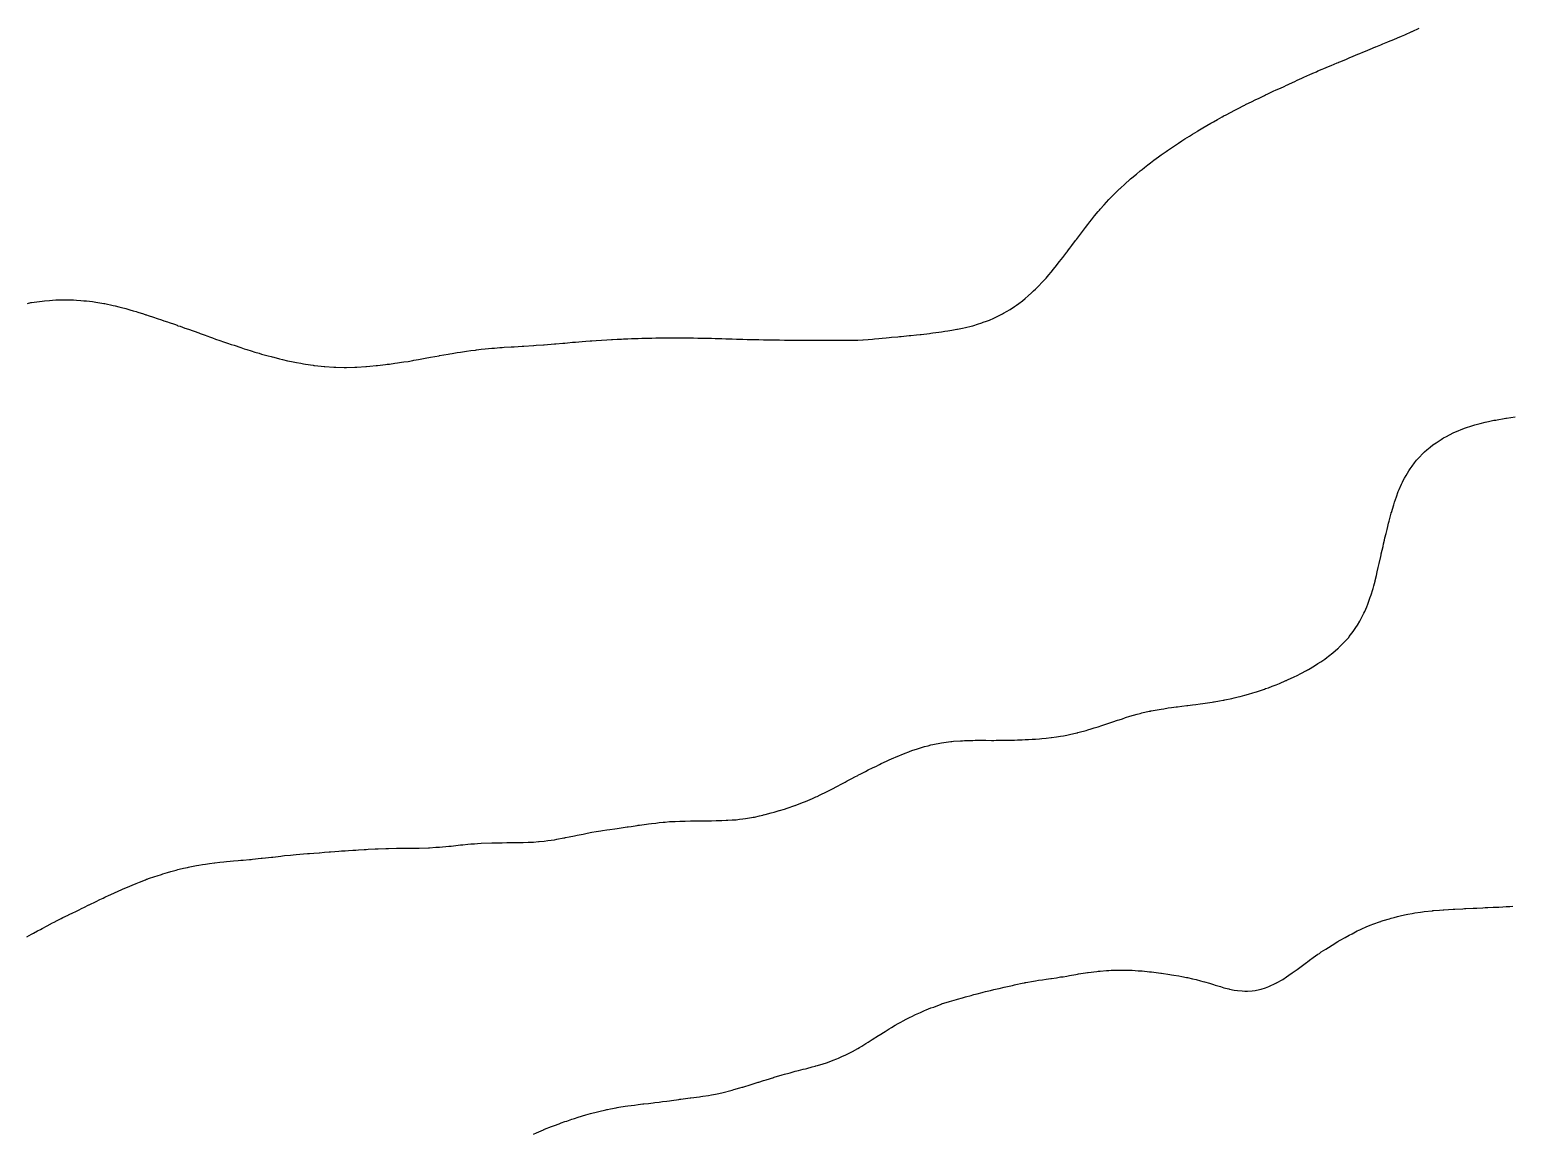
# Model space of a CAD drawing. Extents: x -717077 to -715000, y -984627 to -984000.
# Drawn here: x -716268.7 to -716126.9, y -984497.8 to -984392.3 of the extents above; entities that cross this region are included whole.
import ezdxf

# ---------------------------------------------------------------- set-up
doc = ezdxf.new("R2010")
doc.units = 0
doc.layers.add('buffer_B1_0_1_clip', color=7, linetype='Continuous')

msp = doc.modelspace()

# ---------------------------------------------------------------- linework, layer by layer
at = {"layer": 'buffer_B1_0_1_clip'}
for points in [[(-716268.9, -984418.5), (-716268.56, -984418.43), (-716268.5, -984418.42), (-716267.5, -984418.28), (-716267.25, -984418.25), (-716266.79, -984418.21), (-716266.5, -984418.18), (-716266.17, -984418.17), (-716265.84, -984418.16), (-716265.5, -984418.15), (-716265.15, -984418.16), (-716264.84, -984418.16), (-716264.5, -984418.17), (-716264.19, -984418.19), (-716263.78, -984418.22), (-716263.5, -984418.24), (-716263.26, -984418.26), (-716262.67, -984418.33), (-716262.5, -984418.35), (-716262.37, -984418.37), (-716261.59, -984418.5), (-716261.51, -984418.51), (-716261.5, -984418.52), (-716261.48, -984418.52), (-716260.69, -984418.7), (-716260.5, -984418.74), (-716260.17, -984418.83), (-716259.89, -984418.9), (-716259.5, -984419), (-716259.11, -984419.11), (-716258.79, -984419.21), (-716258.5, -984419.29), (-716258.34, -984419.34), (-716257.81, -984419.5), (-716257.57, -984419.58), (-716257.5, -984419.6), (-716257.34, -984419.66), (-716256.83, -984419.83), (-716256.5, -984419.94), (-716256.08, -984420.08), (-716255.84, -984420.16), (-716255.5, -984420.27), (-716255.33, -984420.33), (-716254.83, -984420.5), (-716254.59, -984420.59), (-716254.5, -984420.63), (-716254.3, -984420.69), (-716253.85, -984420.86), (-716253.5, -984420.98), (-716252.5, -984421.33), (-716252.37, -984421.38), (-716252.01, -984421.5), (-716251.64, -984421.64), (-716251.5, -984421.69), (-716251.2, -984421.8), (-716250.9, -984421.91), (-716250.5, -984422.05), (-716250.16, -984422.16), (-716249.67, -984422.33), (-716249.5, -984422.39), (-716249.41, -984422.42), (-716249.14, -984422.5), (-716248.5, -984422.72), (-716248.17, -984422.83), (-716247.91, -984422.91), (-716247.5, -984423.04), (-716247.14, -984423.15), (-716246.73, -984423.27), (-716246.5, -984423.34), (-716245.89, -984423.5), (-716245.59, -984423.59), (-716245.5, -984423.62), (-716245.34, -984423.65), (-716244.79, -984423.79), (-716244.5, -984423.87), (-716244.02, -984423.98), (-716243.98, -984423.99), (-716243.5, -984424.1), (-716243.16, -984424.16), (-716242.76, -984424.23), (-716242.5, -984424.29), (-716242.31, -984424.31), (-716241.58, -984424.42), (-716241.5, -984424.43), (-716241.44, -984424.44), (-716240.8, -984424.5), (-716240.53, -984424.53), (-716240.5, -984424.53), (-716240.46, -984424.54), (-716239.59, -984424.59), (-716239.5, -984424.6), (-716239.4, -984424.6), (-716238.62, -984424.62), (-716238.5, -984424.62), (-716238.38, -984424.62), (-716237.6, -984424.6), (-716237.5, -984424.6), (-716237.41, -984424.59), (-716236.54, -984424.54), (-716236.5, -984424.54), (-716236.47, -984424.53), (-716236.15, -984424.5), (-716235.55, -984424.45), (-716235.5, -984424.44), (-716235.43, -984424.43), (-716234.66, -984424.34), (-716234.5, -984424.32), (-716234.29, -984424.3), (-716233.77, -984424.23), (-716233.5, -984424.19), (-716233.13, -984424.13), (-716232.9, -984424.1), (-716232.5, -984424.04), (-716232.04, -984423.96), (-716231.94, -984423.94), (-716231.5, -984423.86), (-716231.19, -984423.81), (-716230.72, -984423.72), (-716230.5, -984423.68), (-716230.35, -984423.65), (-716229.54, -984423.5), (-716229.5, -984423.49), (-716229.5, -984423.49), (-716229.49, -984423.49), (-716228.65, -984423.35), (-716228.5, -984423.32), (-716228.29, -984423.29), (-716227.79, -984423.21), (-716227.5, -984423.16), (-716227.1, -984423.1), (-716226.92, -984423.07), (-716226.5, -984423.01), (-716226.04, -984422.96), (-716225.94, -984422.94), (-716225.5, -984422.89), (-716225.14, -984422.86), (-716224.82, -984422.82), (-716224.5, -984422.79), (-716224.23, -984422.77), (-716223.73, -984422.73), (-716223.5, -984422.71), (-716223.3, -984422.7), (-716222.65, -984422.66), (-716222.5, -984422.65), (-716222.36, -984422.64), (-716221.59, -984422.59), (-716221.5, -984422.59), (-716221.42, -984422.58), (-716220.52, -984422.52), (-716220.5, -984422.52), (-716220.48, -984422.52), (-716220.26, -984422.5), (-716219.54, -984422.45), (-716219.5, -984422.45), (-716218.5, -984422.38), (-716218.37, -984422.37), (-716217.69, -984422.31), (-716217.5, -984422.3), (-716217.27, -984422.27), (-716216.77, -984422.22), (-716216.5, -984422.2), (-716216.17, -984422.17), (-716215.85, -984422.14), (-716215.5, -984422.12), (-716215.08, -984422.08), (-716214.93, -984422.07), (-716214.5, -984422.04), (-716214, -984422.01), (-716213.99, -984422.01), (-716213.5, -984421.98), (-716213.04, -984421.95), (-716212.95, -984421.95), (-716212.5, -984421.93), (-716212.09, -984421.91), (-716211.9, -984421.9), (-716211.5, -984421.88), (-716211.13, -984421.87), (-716210.86, -984421.86), (-716210.5, -984421.85), (-716210.16, -984421.84), (-716209.82, -984421.83), (-716209.5, -984421.82), (-716209.19, -984421.81), (-716208.8, -984421.8), (-716208.5, -984421.8), (-716208.21, -984421.79), (-716207.79, -984421.79), (-716207.5, -984421.78), (-716207.22, -984421.78), (-716206.78, -984421.78), (-716206.5, -984421.78), (-716206.21, -984421.78), (-716205.79, -984421.79), (-716205.5, -984421.79), (-716205.2, -984421.8), (-716204.8, -984421.81), (-716204.5, -984421.81), (-716204.18, -984421.82), (-716203.83, -984421.83), (-716203.5, -984421.84), (-716203.15, -984421.85), (-716202.86, -984421.86), (-716202.5, -984421.87), (-716202.12, -984421.88), (-716201.88, -984421.89), (-716201.5, -984421.89), (-716201.09, -984421.91), (-716200.91, -984421.91), (-716200.5, -984421.92), (-716200.06, -984421.94), (-716199.94, -984421.94), (-716199.5, -984421.95), (-716199.04, -984421.96), (-716198.96, -984421.96), (-716198.5, -984421.97), (-716198.02, -984421.98), (-716197.98, -984421.98), (-716197.5, -984421.99), (-716197, -984421.99), (-716196.99, -984421.99), (-716196.5, -984422), (-716195.96, -984422), (-716195, -984422), (-716195, -984422), (-716194.5, -984422), (-716194.01, -984422.01), (-716193.99, -984422.01), (-716193.5, -984422.01), (-716193.01, -984422.02), (-716192.98, -984422.02), (-716192.5, -984422.02), (-716191.5, -984422.03), (-716191.02, -984422.02), (-716190.97, -984422.02), (-716190.5, -984422.02), (-716190.01, -984422.01), (-716189.99, -984422.01), (-716189.5, -984422), (-716189.03, -984421.97), (-716188.97, -984421.97), (-716188.5, -984421.94), (-716188.09, -984421.91), (-716187.89, -984421.9), (-716187.5, -984421.87), (-716187.17, -984421.83), (-716186.8, -984421.8), (-716186.5, -984421.77), (-716186.26, -984421.74), (-716185.68, -984421.69), (-716185.5, -984421.67), (-716185.35, -984421.65), (-716184.57, -984421.57), (-716184.5, -984421.56), (-716184.44, -984421.56), (-716183.87, -984421.5), (-716183.53, -984421.47), (-716183.5, -984421.46), (-716183.45, -984421.46), (-716182.63, -984421.37), (-716182.5, -984421.35), (-716182.32, -984421.33), (-716181.75, -984421.25), (-716181.5, -984421.22), (-716181.16, -984421.16), (-716180.88, -984421.12), (-716180.5, -984421.06), (-716180.03, -984420.97), (-716179.95, -984420.96), (-716179.5, -984420.87), (-716179.2, -984420.8), (-716178.66, -984420.67), (-716178.5, -984420.63), (-716178.4, -984420.6), (-716178.06, -984420.5), (-716177.64, -984420.36), (-716177.5, -984420.31), (-716177.19, -984420.19), (-716176.91, -984420.09), (-716176.5, -984419.91), (-716176.22, -984419.78), (-716175.66, -984419.5), (-716175.55, -984419.45), (-716175.5, -984419.41), (-716175.27, -984419.28), (-716174.93, -984419.07), (-716174.5, -984418.79), (-716174.33, -984418.67), (-716174.1, -984418.5), (-716173.75, -984418.24), (-716173.5, -984418.03), (-716173.21, -984417.79), (-716172.9, -984417.5), (-716172.69, -984417.31), (-716172.5, -984417.13), (-716172.18, -984416.81), (-716171.89, -984416.5), (-716171.7, -984416.3), (-716171.5, -984416.08), (-716171.23, -984415.77), (-716171.01, -984415.5), (-716170.77, -984415.23), (-716170.5, -984414.89), (-716170.33, -984414.67), (-716170.2, -984414.5), (-716169.89, -984414.11), (-716169.5, -984413.6), (-716169.46, -984413.54), (-716169.43, -984413.5), (-716169.21, -984413.21), (-716169.03, -984412.97), (-716168.68, -984412.5), (-716168.6, -984412.4), (-716168.5, -984412.27), (-716167.92, -984411.5), (-716167.74, -984411.26), (-716167.5, -984410.95), (-716167.3, -984410.7), (-716167.15, -984410.5), (-716166.86, -984410.14), (-716166.5, -984409.72), (-716166.4, -984409.6), (-716166.31, -984409.5), (-716165.93, -984409.07), (-716165.5, -984408.58), (-716165.46, -984408.54), (-716165.42, -984408.5), (-716164.96, -984408.04), (-716164.5, -984407.57), (-716164.46, -984407.54), (-716164.42, -984407.5), (-716163.94, -984407.06), (-716163.5, -984406.66), (-716163.41, -984406.59), (-716163.3, -984406.5), (-716162.86, -984406.14), (-716162.5, -984405.83), (-716162.31, -984405.69), (-716162.07, -984405.5), (-716161.75, -984405.25), (-716161.5, -984405.05), (-716161.18, -984404.82), (-716160.76, -984404.5), (-716160.61, -984404.39), (-716160.5, -984404.31), (-716160.02, -984403.98), (-716159.87, -984403.88), (-716159.5, -984403.62), (-716159.32, -984403.5), (-716158.82, -984403.17), (-716158.5, -984402.96), (-716158.22, -984402.78), (-716157.77, -984402.5), (-716157.6, -984402.39), (-716157.5, -984402.33), (-716157.05, -984402.05), (-716156.98, -984402.01), (-716156.5, -984401.72), (-716156.13, -984401.5), (-716155.73, -984401.27), (-716155.5, -984401.13), (-716155.09, -984400.91), (-716154.67, -984400.67), (-716154.5, -984400.58), (-716154.45, -984400.55), (-716154.35, -984400.5), (-716153.79, -984400.21), (-716153.5, -984400.06), (-716153.13, -984399.87), (-716152.58, -984399.59), (-716152.5, -984399.54), (-716152.47, -984399.53), (-716152.41, -984399.5), (-716151.8, -984399.2), (-716151.5, -984399.05), (-716151.13, -984398.87), (-716150.62, -984398.62), (-716150.5, -984398.56), (-716150.45, -984398.54), (-716150.36, -984398.5), (-716149.77, -984398.22), (-716149.5, -984398.09), (-716149.09, -984397.91), (-716148.74, -984397.75), (-716148.5, -984397.63), (-716148.41, -984397.59), (-716148.21, -984397.5), (-716147.72, -984397.28), (-716147.5, -984397.17), (-716147.03, -984396.96), (-716146.9, -984396.9), (-716146.5, -984396.72), (-716146.34, -984396.65), (-716146, -984396.5), (-716145.65, -984396.35), (-716145.5, -984396.28), (-716145.11, -984396.12), (-716144.95, -984396.05), (-716144.5, -984395.85), (-716144.25, -984395.75), (-716143.65, -984395.5), (-716143.54, -984395.46), (-716143.5, -984395.44), (-716143.39, -984395.39), (-716142.83, -984395.17), (-716142.5, -984395.03), (-716142.13, -984394.87), (-716141.67, -984394.67), (-716141.5, -984394.6), (-716141.43, -984394.57), (-716141.26, -984394.5), (-716140.72, -984394.28), (-716140.5, -984394.18), (-716140.01, -984393.98), (-716139.96, -984393.96), (-716139.5, -984393.77), (-716139.3, -984393.7), (-716138.83, -984393.5), (-716138.6, -984393.4), (-716138.5, -984393.36), (-716138.25, -984393.26), (-716137.89, -984393.11), (-716137.5, -984392.94), (-716137.19, -984392.81), (-716136.51, -984392.5), (-716136.5, -984392.5), (-716136.5, -984392.49), (-716136.48, -984392.49), (-716135.82, -984392.18)], [(-716268.94, -984479.06), (-716268.5, -984478.81), (-716268.3, -984478.7), (-716267.93, -984478.5), (-716267.65, -984478.35), (-716267.5, -984478.26), (-716267, -984478), (-716267, -984478), (-716266.5, -984477.73), (-716266.34, -984477.66), (-716266.05, -984477.5), (-716265.68, -984477.32), (-716265.5, -984477.22), (-716265.01, -984476.99), (-716264.96, -984476.96), (-716264.5, -984476.74), (-716264.34, -984476.66), (-716264.02, -984476.5), (-716263.67, -984476.33), (-716263.5, -984476.25), (-716263.01, -984476.01), (-716262.99, -984476.01), (-716262.32, -984475.68), (-716261.97, -984475.5), (-716261.65, -984475.35), (-716261.5, -984475.28), (-716261.09, -984475.09), (-716260.97, -984475.03), (-716260.5, -984474.82), (-716260.28, -984474.72), (-716259.79, -984474.5), (-716259.58, -984474.42), (-716259.5, -984474.38), (-716258.5, -984473.96), (-716258.17, -984473.83), (-716257.6, -984473.61), (-716257.5, -984473.56), (-716257.45, -984473.55), (-716257.33, -984473.5), (-716256.71, -984473.29), (-716256.5, -984473.22), (-716256.09, -984473.09), (-716255.95, -984473.05), (-716255.5, -984472.91), (-716255.18, -984472.82), (-716254.67, -984472.68), (-716254.5, -984472.63), (-716254.4, -984472.6), (-716253.97, -984472.5), (-716253.58, -984472.42), (-716253.5, -984472.4), (-716253.37, -984472.37), (-716252.74, -984472.25), (-716252.5, -984472.21), (-716252.15, -984472.16), (-716251.88, -984472.11), (-716251.5, -984472.06), (-716251.01, -984471.99), (-716250.99, -984471.99), (-716250.5, -984471.93), (-716250.11, -984471.89), (-716249.86, -984471.87), (-716249.5, -984471.83), (-716249.2, -984471.8), (-716248.76, -984471.77), (-716248.5, -984471.74), (-716248.28, -984471.72), (-716247.67, -984471.67), (-716247.5, -984471.66), (-716247.36, -984471.64), (-716246.55, -984471.55), (-716246.5, -984471.55), (-716246.46, -984471.54), (-716246.12, -984471.5), (-716245.56, -984471.44), (-716245.5, -984471.43), (-716245.42, -984471.43), (-716244.66, -984471.34), (-716244.5, -984471.32), (-716244.3, -984471.3), (-716243.75, -984471.25), (-716243.5, -984471.22), (-716243.19, -984471.19), (-716242.84, -984471.16), (-716242.5, -984471.13), (-716242.1, -984471.1), (-716241.91, -984471.09), (-716241.5, -984471.05), (-716241.01, -984471.02), (-716240.98, -984471.02), (-716240.5, -984470.98), (-716240.05, -984470.94), (-716239.93, -984470.93), (-716239.5, -984470.9), (-716239.12, -984470.88), (-716238.85, -984470.85), (-716238.5, -984470.83), (-716238.19, -984470.81), (-716237.77, -984470.78), (-716237.5, -984470.76), (-716237.25, -984470.74), (-716236.71, -984470.71), (-716236.5, -984470.7), (-716236.31, -984470.69), (-716235.66, -984470.66), (-716235.5, -984470.65), (-716235.35, -984470.65), (-716234.62, -984470.63), (-716234.5, -984470.62), (-716234.38, -984470.62), (-716233.6, -984470.6), (-716233.5, -984470.6), (-716233.4, -984470.6), (-716232.59, -984470.59), (-716232.5, -984470.59), (-716232.41, -984470.59), (-716231.57, -984470.57), (-716231.5, -984470.57), (-716231.43, -984470.57), (-716230.54, -984470.54), (-716230.5, -984470.54), (-716230.46, -984470.54), (-716229.85, -984470.5), (-716229.52, -984470.48), (-716229.5, -984470.48), (-716229.48, -984470.48), (-716228.6, -984470.4), (-716228.5, -984470.39), (-716228.37, -984470.38), (-716227.7, -984470.3), (-716227.5, -984470.28), (-716227.26, -984470.26), (-716226.79, -984470.21), (-716226.5, -984470.18), (-716226.16, -984470.16), (-716225.86, -984470.14), (-716225.5, -984470.11), (-716224.5, -984470.07), (-716224.06, -984470.07), (-716223.94, -984470.06), (-716223.5, -984470.06), (-716223.05, -984470.05), (-716222.95, -984470.05), (-716222.5, -984470.05), (-716222.04, -984470.04), (-716221.96, -984470.04), (-716221.5, -984470.03), (-716221.01, -984470.02), (-716220.98, -984470.02), (-716220.5, -984470), (-716220.04, -984469.96), (-716219.95, -984469.95), (-716219.5, -984469.91), (-716219.13, -984469.86), (-716218.82, -984469.82), (-716218.5, -984469.78), (-716218.27, -984469.73), (-716217.6, -984469.61), (-716217.5, -984469.59), (-716217.43, -984469.57), (-716217.09, -984469.5), (-716216.6, -984469.4), (-716216.34, -984469.35), (-716215.77, -984469.23), (-716215.5, -984469.17), (-716215.1, -984469.1), (-716214.93, -984469.07), (-716214.5, -984469), (-716214.07, -984468.93), (-716213.9, -984468.9), (-716213.5, -984468.84), (-716213.2, -984468.8), (-716212.73, -984468.73), (-716212.5, -984468.7), (-716212.32, -984468.67), (-716211.56, -984468.56), (-716211.5, -984468.55), (-716211.45, -984468.55), (-716211.17, -984468.5), (-716210.58, -984468.42), (-716210.5, -984468.4), (-716210.38, -984468.39), (-716209.71, -984468.29), (-716209.5, -984468.26), (-716209.22, -984468.23), (-716208.82, -984468.18), (-716208.5, -984468.14), (-716208.1, -984468.11), (-716207.91, -984468.09), (-716207.5, -984468.05), (-716207.03, -984468.03), (-716206.97, -984468.03), (-716206.5, -984468), (-716206.01, -984467.99), (-716205.99, -984467.99), (-716205.5, -984467.98), (-716205.02, -984467.98), (-716204.97, -984467.98), (-716204.5, -984467.97), (-716204.03, -984467.97), (-716203.96, -984467.97), (-716203.5, -984467.96), (-716203.05, -984467.95), (-716202.95, -984467.95), (-716202.5, -984467.94), (-716202.08, -984467.92), (-716201.91, -984467.91), (-716201.5, -984467.89), (-716201.14, -984467.86), (-716200.82, -984467.82), (-716200.5, -984467.79), (-716200.25, -984467.75), (-716199.65, -984467.65), (-716199.5, -984467.63), (-716199.39, -984467.61), (-716198.91, -984467.5), (-716198.57, -984467.42), (-716198.5, -984467.41), (-716198.37, -984467.37), (-716197.78, -984467.22), (-716197.5, -984467.14), (-716197, -984466.99), (-716196.98, -984466.99), (-716196.5, -984466.84), (-716196.24, -984466.76), (-716195.51, -984466.51), (-716195.5, -984466.51), (-716195.49, -984466.51), (-716195.47, -984466.5), (-716194.77, -984466.23), (-716194.5, -984466.12), (-716194.06, -984465.94), (-716193.83, -984465.84), (-716193.5, -984465.69), (-716193.37, -984465.63), (-716193.1, -984465.5), (-716192.5, -984465.21), (-716192.03, -984464.97), (-716191.9, -984464.91), (-716191.5, -984464.7), (-716191.37, -984464.63), (-716191.14, -984464.5), (-716190.72, -984464.28), (-716190.5, -984464.16), (-716190.07, -984463.93), (-716189.77, -984463.77), (-716189.5, -984463.63), (-716189.42, -984463.58), (-716189.26, -984463.5), (-716188.76, -984463.24), (-716188.5, -984463.11), (-716188.09, -984462.91), (-716187.72, -984462.73), (-716187.5, -984462.62), (-716187.42, -984462.58), (-716187.26, -984462.5), (-716186.74, -984462.26), (-716186.5, -984462.15), (-716186.05, -984461.95), (-716185.88, -984461.88), (-716185.5, -984461.72), (-716185.35, -984461.65), (-716184.97, -984461.5), (-716184.63, -984461.37), (-716184.5, -984461.32), (-716184.23, -984461.23), (-716183.89, -984461.11), (-716183.5, -984460.98), (-716183.12, -984460.88), (-716182.78, -984460.79), (-716182.5, -984460.71), (-716182.33, -984460.67), (-716181.5, -984460.5), (-716181.5, -984460.5), (-716181.5, -984460.5), (-716181.49, -984460.5), (-716180.61, -984460.39), (-716180.5, -984460.38), (-716180.36, -984460.37), (-716179.68, -984460.32), (-716179.5, -984460.31), (-716179.29, -984460.3), (-716178.71, -984460.28), (-716178.5, -984460.28), (-716178.27, -984460.27), (-716177.73, -984460.27), (-716177.5, -984460.27), (-716177.27, -984460.27), (-716176.72, -984460.28), (-716176.5, -984460.28), (-716176.27, -984460.27), (-716175.73, -984460.27), (-716175.5, -984460.27), (-716175.26, -984460.27), (-716174.74, -984460.26), (-716174.5, -984460.25), (-716174.24, -984460.24), (-716173.77, -984460.22), (-716173.5, -984460.21), (-716173.19, -984460.19), (-716172.82, -984460.17), (-716172.5, -984460.15), (-716172.12, -984460.12), (-716171.89, -984460.1), (-716171.5, -984460.07), (-716171.01, -984460.01), (-716170.99, -984460.01), (-716170.5, -984459.95), (-716170.11, -984459.89), (-716169.83, -984459.84), (-716169.5, -984459.78), (-716169.27, -984459.73), (-716168.56, -984459.57), (-716168.5, -984459.55), (-716168.46, -984459.54), (-716168.32, -984459.5), (-716167.67, -984459.33), (-716167.5, -984459.28), (-716167.17, -984459.18), (-716166.91, -984459.09), (-716166.5, -984458.97), (-716166.15, -984458.85), (-716165.7, -984458.7), (-716165.5, -984458.64), (-716165.4, -984458.6), (-716165.1, -984458.5), (-716164.65, -984458.35), (-716164.5, -984458.3), (-716164.2, -984458.21), (-716163.89, -984458.1), (-716163.5, -984457.98), (-716163.13, -984457.87), (-716162.78, -984457.78), (-716162.5, -984457.7), (-716162.34, -984457.66), (-716161.63, -984457.5), (-716161.52, -984457.48), (-716161.5, -984457.47), (-716161.46, -984457.46), (-716160.68, -984457.32), (-716160.5, -984457.28), (-716160.24, -984457.25), (-716159.81, -984457.18), (-716159.5, -984457.13), (-716159.07, -984457.08), (-716158.94, -984457.06), (-716158.5, -984457), (-716158.05, -984456.95), (-716157.93, -984456.93), (-716157.5, -984456.88), (-716157.16, -984456.84), (-716156.77, -984456.78), (-716156.5, -984456.74), (-716156.28, -984456.72), (-716155.61, -984456.61), (-716155.5, -984456.6), (-716155.41, -984456.59), (-716154.92, -984456.5), (-716154.56, -984456.44), (-716154.5, -984456.42), (-716154.4, -984456.4), (-716153.73, -984456.27), (-716153.5, -984456.22), (-716153.12, -984456.12), (-716152.92, -984456.08), (-716152.5, -984455.97), (-716152.13, -984455.86), (-716151.74, -984455.74), (-716151.5, -984455.67), (-716151.37, -984455.63), (-716150.98, -984455.5), (-716150.62, -984455.38), (-716150.5, -984455.33), (-716150.23, -984455.24), (-716149.89, -984455.11), (-716149.5, -984454.96), (-716149.17, -984454.83), (-716148.56, -984454.57), (-716148.5, -984454.54), (-716148.47, -984454.53), (-716148.41, -984454.5), (-716147.78, -984454.21), (-716147.5, -984454.07), (-716147.12, -984453.88), (-716146.6, -984453.61), (-716146.5, -984453.55), (-716146.46, -984453.53), (-716146.41, -984453.5), (-716145.84, -984453.16), (-716145.5, -984452.94), (-716145.23, -984452.77), (-716144.84, -984452.5), (-716144.64, -984452.36), (-716144.5, -984452.24), (-716144.08, -984451.92), (-716143.59, -984451.5), (-716143.54, -984451.46), (-716143.5, -984451.41), (-716143.04, -984450.96), (-716142.62, -984450.5), (-716142.56, -984450.43), (-716142.5, -984450.35), (-716142.13, -984449.87), (-716141.87, -984449.5), (-716141.72, -984449.27), (-716141.5, -984448.88), (-716141.36, -984448.64), (-716141.29, -984448.5), (-716141.1, -984448.11), (-716141.03, -984447.97), (-716140.83, -984447.5), (-716140.74, -984447.26), (-716140.5, -984446.59), (-716140.47, -984446.52), (-716140.47, -984446.5), (-716140.45, -984446.46), (-716140.23, -984445.77), (-716140.16, -984445.5), (-716140.04, -984445.05), (-716140.02, -984444.98), (-716139.91, -984444.5), (-716139.83, -984444.17), (-716139.73, -984443.74), (-716139.68, -984443.5), (-716139.64, -984443.36), (-716139.5, -984442.7), (-716139.46, -984442.54), (-716139.45, -984442.5), (-716139.44, -984442.45), (-716139.27, -984441.73), (-716139.23, -984441.5), (-716139.15, -984441.15), (-716139.09, -984440.91), (-716138.99, -984440.5), (-716138.89, -984440.11), (-716138.83, -984439.83), (-716138.75, -984439.5), (-716138.69, -984439.31), (-716138.5, -984438.55), (-716138.49, -984438.51), (-716138.49, -984438.5), (-716138.48, -984438.48), (-716138.25, -984437.75), (-716138.18, -984437.5), (-716137.99, -984437), (-716137.99, -984437), (-716137.82, -984436.5), (-716137.72, -984436.28), (-716137.5, -984435.78), (-716137.41, -984435.59), (-716137.38, -984435.5), (-716137.22, -984435.22), (-716137.06, -984434.94), (-716136.81, -984434.5), (-716136.68, -984434.32), (-716136.5, -984434.06), (-716136.26, -984433.74), (-716136.07, -984433.5), (-716135.8, -984433.2), (-716135.5, -984432.89), (-716135.3, -984432.7), (-716135.08, -984432.5), (-716134.76, -984432.24), (-716134.5, -984432.03), (-716134.18, -984431.82), (-716133.72, -984431.5), (-716133.58, -984431.42), (-716133.5, -984431.36), (-716133.21, -984431.22), (-716132.93, -984431.07), (-716132.5, -984430.85), (-716132.25, -984430.75), (-716131.66, -984430.5), (-716131.54, -984430.45), (-716131.5, -984430.44), (-716131.4, -984430.4), (-716130.78, -984430.21), (-716130.5, -984430.12), (-716130, -984429.99), (-716129.98, -984429.99), (-716129.5, -984429.86), (-716129.2, -984429.8), (-716128.68, -984429.68), (-716128.5, -984429.65), (-716128.37, -984429.63), (-716127.68, -984429.5), (-716127.52, -984429.47), (-716127.5, -984429.47), (-716127.46, -984429.46), (-716126.65, -984429.35)], [(-716220.5, -984497.92), (-716220.21, -984497.79), (-716219.55, -984497.5), (-716219.51, -984497.49), (-716219.5, -984497.48), (-716219.46, -984497.46), (-716218.79, -984497.21), (-716218.5, -984497.1), (-716218.06, -984496.94), (-716217.86, -984496.86), (-716217.5, -984496.73), (-716217.33, -984496.67), (-716216.84, -984496.5), (-716216.58, -984496.42), (-716216.5, -984496.39), (-716216.34, -984496.34), (-716215.81, -984496.19), (-716215.5, -984496.09), (-716215.04, -984495.96), (-716214.93, -984495.93), (-716214.5, -984495.81), (-716214.25, -984495.75), (-716213.59, -984495.59), (-716213.5, -984495.57), (-716213.44, -984495.56), (-716213.15, -984495.5), (-716212.6, -984495.4), (-716212.5, -984495.37), (-716212.35, -984495.35), (-716211.74, -984495.26), (-716211.5, -984495.22), (-716211.18, -984495.18), (-716210.86, -984495.14), (-716210.5, -984495.1), (-716210.04, -984495.04), (-716209.96, -984495.04), (-716209.5, -984494.98), (-716209.07, -984494.93), (-716208.9, -984494.91), (-716208.5, -984494.86), (-716208.18, -984494.81), (-716207.76, -984494.76), (-716207.5, -984494.73), (-716207.3, -984494.7), (-716206.6, -984494.61), (-716206.5, -984494.59), (-716206.42, -984494.58), (-716205.76, -984494.5), (-716205.53, -984494.47), (-716205.5, -984494.47), (-716205.46, -984494.47), (-716204.64, -984494.36), (-716204.5, -984494.34), (-716204.3, -984494.31), (-716203.77, -984494.22), (-716203.5, -984494.18), (-716203.09, -984494.09), (-716202.94, -984494.06), (-716202.5, -984493.97), (-716201.5, -984493.71), (-716201.34, -984493.66), (-716200.77, -984493.5), (-716200.56, -984493.44), (-716200.5, -984493.43), (-716200.39, -984493.4), (-716199.79, -984493.21), (-716199.5, -984493.13), (-716199.02, -984492.97), (-716198.95, -984492.95), (-716198.5, -984492.81), (-716198.27, -984492.73), (-716197.53, -984492.5), (-716197.51, -984492.49), (-716197.5, -984492.49), (-716197.48, -984492.49), (-716196.73, -984492.27), (-716196.5, -984492.2), (-716196.08, -984492.08), (-716195.95, -984492.05), (-716195.5, -984491.92), (-716195.16, -984491.84), (-716194.72, -984491.72), (-716194.5, -984491.67), (-716194.36, -984491.64), (-716193.85, -984491.5), (-716193.57, -984491.43), (-716193.5, -984491.41), (-716193.36, -984491.36), (-716192.8, -984491.2), (-716192.5, -984491.1), (-716192.06, -984490.94), (-716191.86, -984490.86), (-716191.5, -984490.72), (-716191.34, -984490.66), (-716191.01, -984490.5), (-716190.65, -984490.34), (-716190.5, -984490.27), (-716190.01, -984490.01), (-716189.99, -984490.01), (-716189.5, -984489.74), (-716189.35, -984489.65), (-716189.12, -984489.5), (-716188.73, -984489.27), (-716188.5, -984489.14), (-716188.11, -984488.89), (-716187.53, -984488.5), (-716187.51, -984488.49), (-716187.5, -984488.48), (-716187.45, -984488.45), (-716186.89, -984488.11), (-716186.5, -984487.86), (-716186.28, -984487.72), (-716185.91, -984487.5), (-716185.64, -984487.35), (-716185.5, -984487.27), (-716185.02, -984487.02), (-716184.99, -984487.01), (-716184.5, -984486.75), (-716184.33, -984486.67), (-716183.99, -984486.5), (-716183.65, -984486.35), (-716183.5, -984486.28), (-716183.12, -984486.12), (-716182.95, -984486.05), (-716182.5, -984485.86), (-716182.23, -984485.77), (-716181.54, -984485.5), (-716181.51, -984485.49), (-716181.5, -984485.49), (-716181.48, -984485.48), (-716180.74, -984485.25), (-716180.5, -984485.18), (-716180.05, -984485.05), (-716179.97, -984485.03), (-716179.5, -984484.89), (-716179.19, -984484.81), (-716178.66, -984484.66), (-716178.5, -984484.62), (-716178.41, -984484.59), (-716178.08, -984484.5), (-716177.62, -984484.38), (-716177.5, -984484.35), (-716177.3, -984484.3), (-716176.82, -984484.18), (-716176.5, -984484.1), (-716176.01, -984483.99), (-716175.98, -984483.99), (-716175.5, -984483.87), (-716175.19, -984483.81), (-716174.69, -984483.7), (-716174.5, -984483.66), (-716174.37, -984483.63), (-716173.78, -984483.5), (-716173.55, -984483.45), (-716173.5, -984483.44), (-716173.43, -984483.43), (-716172.7, -984483.3), (-716172.5, -984483.26), (-716172.21, -984483.22), (-716171.84, -984483.16), (-716171.5, -984483.11), (-716171.04, -984483.04), (-716170.97, -984483.03), (-716170.5, -984482.97), (-716170.1, -984482.9), (-716169.86, -984482.87), (-716169.5, -984482.81), (-716169.24, -984482.76), (-716168.66, -984482.66), (-716168.5, -984482.63), (-716168.39, -984482.61), (-716167.74, -984482.5), (-716167.53, -984482.47), (-716167.5, -984482.46), (-716167.46, -984482.46), (-716166.64, -984482.36), (-716166.5, -984482.34), (-716166.33, -984482.33), (-716165.71, -984482.29), (-716165.5, -984482.27), (-716165.26, -984482.26), (-716164.75, -984482.25), (-716164.5, -984482.24), (-716164.23, -984482.24), (-716163.75, -984482.25), (-716163.5, -984482.25), (-716163.25, -984482.26), (-716162.7, -984482.3), (-716162.5, -984482.31), (-716162.32, -984482.32), (-716161.6, -984482.4), (-716161.5, -984482.41), (-716161.42, -984482.42), (-716160.76, -984482.5), (-716160.53, -984482.53), (-716160.5, -984482.54), (-716160.45, -984482.54), (-716159.65, -984482.66), (-716159.5, -984482.68), (-716159.28, -984482.72), (-716158.79, -984482.8), (-716158.5, -984482.85), (-716158.06, -984482.94), (-716157.96, -984482.96), (-716157.5, -984483.07), (-716157.15, -984483.15), (-716156.73, -984483.27), (-716156.5, -984483.33), (-716156.36, -984483.36), (-716155.88, -984483.5), (-716155.59, -984483.59), (-716155.5, -984483.63), (-716155.32, -984483.68), (-716154.82, -984483.82), (-716154.5, -984483.93), (-716154.03, -984484.04), (-716153.94, -984484.06), (-716153.5, -984484.17), (-716153.19, -984484.19), (-716152.75, -984484.24), (-716152.5, -984484.27), (-716152.24, -984484.25), (-716151.78, -984484.22), (-716151.5, -984484.2), (-716151.09, -984484.09), (-716150.94, -984484.06), (-716150.5, -984483.94), (-716150.19, -984483.81), (-716149.53, -984483.5), (-716149.51, -984483.49), (-716149.5, -984483.48), (-716149.46, -984483.46), (-716148.87, -984483.13), (-716148.5, -984482.9), (-716148.27, -984482.73), (-716147.96, -984482.5), (-716147.68, -984482.32), (-716147.5, -984482.2), (-716147.1, -984481.9), (-716146.59, -984481.5), (-716146.53, -984481.47), (-716146.5, -984481.44), (-716146.3, -984481.3), (-716145.95, -984481.05), (-716145.5, -984480.73), (-716145.36, -984480.64), (-716145.18, -984480.5), (-716144.76, -984480.24), (-716144.5, -984480.08), (-716144.14, -984479.85), (-716143.59, -984479.5), (-716143.53, -984479.47), (-716143.5, -984479.45), (-716143.38, -984479.38), (-716142.89, -984479.11), (-716142.5, -984478.9), (-716142.24, -984478.76), (-716141.75, -984478.5), (-716141.58, -984478.42), (-716141.5, -984478.39), (-716141.3, -984478.3), (-716140.88, -984478.12), (-716140.5, -984477.96), (-716140.16, -984477.83), (-716139.62, -984477.63), (-716139.5, -984477.58), (-716139.44, -984477.56), (-716139.26, -984477.5), (-716138.67, -984477.33), (-716138.5, -984477.28), (-716138.2, -984477.2), (-716137.88, -984477.12), (-716137.5, -984477.02), (-716137.06, -984476.93), (-716136.9, -984476.9), (-716136.5, -984476.82), (-716136.22, -984476.78), (-716135.69, -984476.69), (-716135.5, -984476.66), (-716135.35, -984476.65), (-716134.55, -984476.56), (-716134.5, -984476.55), (-716134.45, -984476.55), (-716133.87, -984476.5), (-716133.52, -984476.48), (-716133.5, -984476.47), (-716133.47, -984476.47), (-716132.58, -984476.42), (-716132.5, -984476.42), (-716132.41, -984476.41), (-716131.63, -984476.37), (-716131.5, -984476.36), (-716131.35, -984476.36), (-716130.67, -984476.33), (-716130.5, -984476.32), (-716130.3, -984476.31), (-716129.72, -984476.28), (-716129.5, -984476.27), (-716129.25, -984476.26), (-716128.76, -984476.24), (-716128.5, -984476.22), (-716128.2, -984476.21), (-716127.81, -984476.19), (-716127.5, -984476.17), (-716127.15, -984476.15), (-716126.86, -984476.14)]]:
    msp.add_lwpolyline(points, dxfattribs=at)

doc.saveas('drawing.dxf')
